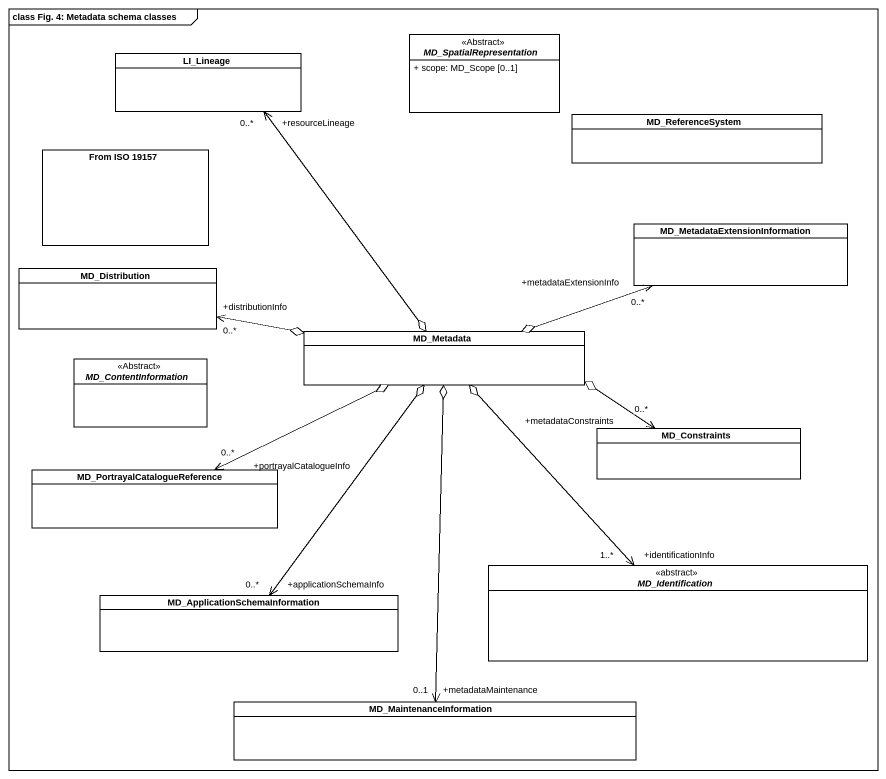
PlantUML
@startuml
mainframe class Fig. 4: Metadata schema classes
allowmixing
hide circle
hide empty members
skinparam classAttributeIconSize 0
abstract class MD_SpatialRepresentation <<Abstract>> #FFFFFF {
  + scope: MD_Scope [0..1]
}
class LI_Lineage #FFFFFF
class MD_ReferenceSystem #FFFFFF
rectangle "From ISO 19157" as From_ISO_19157 #FFFFFF
class "MD_MetadataExtensionInformation" as MD_MetadataExtensionInformat #FFFFFF
class MD_Distribution #FFFFFF
class MD_Metadata #FFFFFF
abstract class MD_ContentInformation <<Abstract>> #FFFFFF
class MD_Constraints #FFFFFF
class "MD_PortrayalCatalogueReference" as MD_PortrayalCatalogueReferen #FFFFFF
abstract class MD_Identification <<abstract>> #FFFFFF
class "MD_ApplicationSchemaInformation" as MD_ApplicationSchemaInformat #FFFFFF
class MD_MaintenanceInformation #FFFFFF
LI_Lineage "+resourceLineage\n0..*" <--o MD_Metadata
MD_Metadata o-right-> "+metadataExtensionInfo\n0..*" MD_MetadataExtensionInformat
MD_Metadata o-left-> "+distributionInfo\n0..*" MD_Distribution
MD_Metadata o-left-> "+portrayalCatalogueInfo\n0..*" MD_PortrayalCatalogueReferen
MD_Constraints "+metadataConstraints\n0..*" <-left-o MD_Metadata
MD_Identification "+identificationInfo\n1..*" <-up-o MD_Metadata
MD_ApplicationSchemaInformat "+applicationSchemaInfo\n0..*" <-up-o MD_Metadata
MD_MaintenanceInformation "+metadataMaintenance\n0..1" <-up-o MD_Metadata
@enduml
